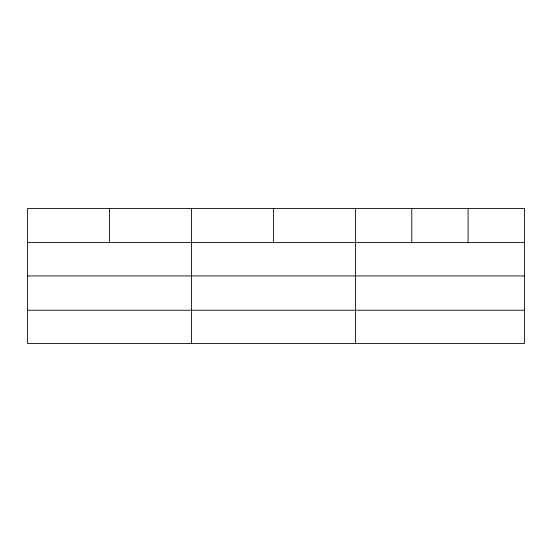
<?xml version="1.0" encoding="UTF-8"?>
<svg xmlns="http://www.w3.org/2000/svg" width="552" height="552" viewBox="0 0 552 552"><rect width="100%" height="100%" fill="white"/><g stroke="black" fill="none" stroke-linecap="round" stroke-linejoin="round"><path stroke-width="0.83" d="M27.6 242.604L524.4 242.604M27.6 275.924L524.4 275.924M27.6 310.245L524.4 310.245M468.096 208.435L468.096 242.604M411.792 208.435L411.792 242.604M355.488 208.435L355.488 343.565M273.516 208.435L273.516 242.604M191.544 208.435L191.544 343.565M109.572 208.435L109.572 242.604M524.4 208.435L27.6 208.435L27.6 343.565L524.4 343.565L524.4 208.435"/></g></svg>
